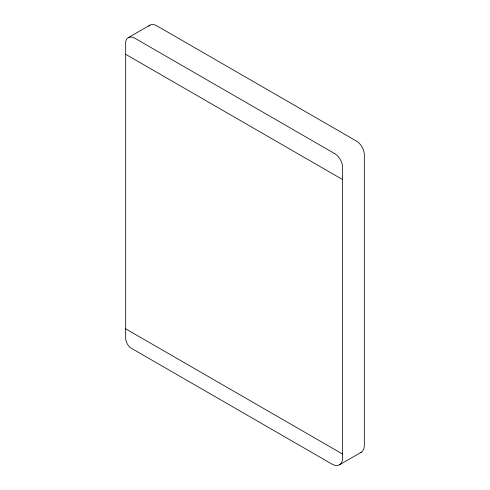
<?xml version="1.0" encoding="UTF-8"?>
<svg xmlns="http://www.w3.org/2000/svg" width="490" height="490" viewBox="0 0 490 490"><rect width="100%" height="100%" fill="white"/><g stroke="black" fill="none" stroke-linecap="round" stroke-linejoin="round"><path stroke-width="0.73" d="M128.3 37.657L150.038 25.106M339.466 464.82L361.204 452.27M125.679 54.317L342.577 179.542M125.679 328.827L342.577 454.052M148.684 26.252A13.702 7.907 60 0 1 156.831 25.817L356.475 141.083A11.111 6.413 60 0 1 364.321 154.154L364.321 445.386A15.043 8.685 60 0 1 360.156 452.723M334.737 153.633L135.093 38.367A13.702 7.907 60 0 0 125.679 41.479L125.679 339A9.04 5.218 60 0 0 130.058 347.52L331.944 464.073A15.043 8.685 60 0 0 342.577 457.936L342.577 166.704A11.111 6.413 60 0 0 334.737 153.633"/></g></svg>
